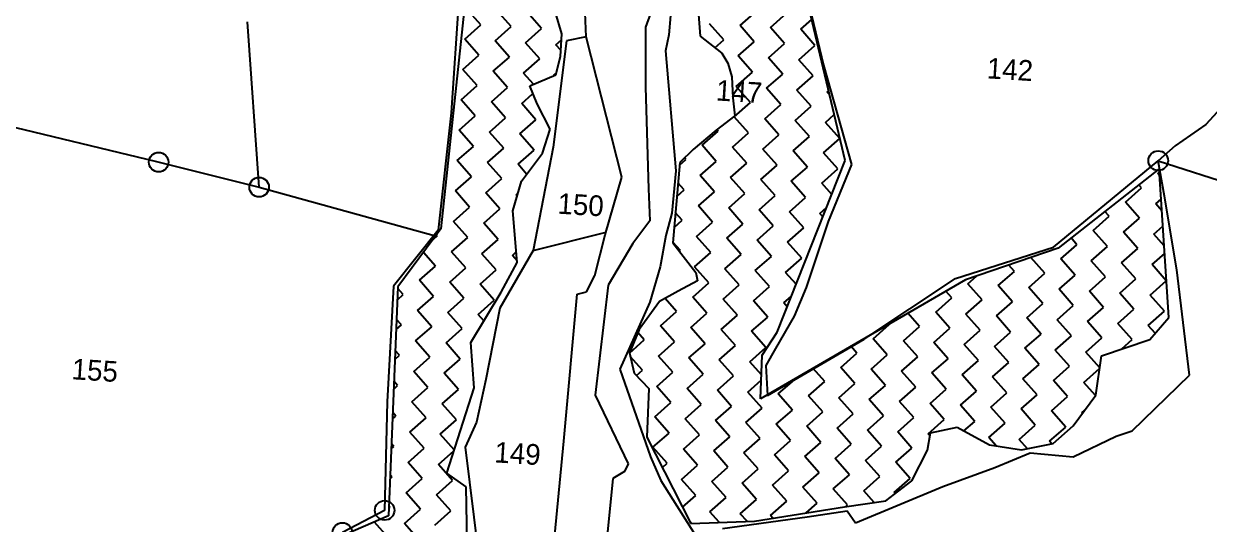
# Model space of a CAD drawing. Header units: metres. Extents: x 338806 to 344625, y 1770002 to 1774709.
# Drawn here: x 341974 to 343078, y 1771661 to 1772127 of the extents above; entities that cross this region are included whole.
import ezdxf

# ---------------------------------------------------------------- set-up
doc = ezdxf.new("R2010")
doc.units = ezdxf.units.M
doc.header["$MEASUREMENT"] = 0
for name, color, linetype in [('POLY_HATCH', 12, 'Continuous'), ('POLY_PARCEL', 6, 'Continuous'), ('POLY_WATER', 4, 'Continuous'), ('TEXT_PARCEL', 7, 'Continuous')]:
    doc.layers.add(name, color=color, linetype=linetype)
doc.styles.add('TEXT_MAP', font='', dxfattribs={"height": 1.8})
doc.styles.get('TEXT_MAP').set_extended_font_data('Kruti Dev 050')

msp = doc.modelspace()

# ---------------------------------------------------------------- linework, layer by layer
for centre in [(342099.7, 1771998.2), (343030.9, 1771999.6), (342193.3, 1771974.9), (342310.2, 1771674), (342270.9, 1771653.3)]:
    msp.add_circle(centre, 9.1)
at = {"layer": 'POLY_HATCH'}
for p, q in [((342739.3, 1771999.7), (342686, 1772225)), ((342385.4, 1772148.5), (342362.6, 1771936)), ((342475.3, 1772117.7), (342469.5, 1772137.7)), ((342601.9, 1772143.7), (342604.1, 1772115.4)), ((342474, 1772096.6), (342475.3, 1772117.7)), ((342604.1, 1772115.4), (342624.5, 1772099.6)), ((342469.8, 1772079.6), (342474, 1772096.6)), ((342624.5, 1772099.6), (342629.8, 1772090.5)), ((342629.8, 1772090.5), (342633.8, 1772077.6)), ((342445.6, 1772069.3), (342469.8, 1772079.6)), ((342452.4, 1772052.4), (342445.6, 1772069.3)), ((342633.8, 1772077.6), (342634.6, 1772058.1)), ((342634.6, 1772058.1), (342636.5, 1772041.5)), ((342464.3, 1772028.9), (342452.4, 1772052.4)), ((342636.5, 1772041.5), (342619.1, 1772028)), ((342457.4, 1772006.5), (342464.3, 1772028.9)), ((342619.1, 1772028), (342597.5, 1772009.9)), ((342437.7, 1771980.6), (342457.4, 1772006.5)), ((342597.5, 1772009.9), (342585.1, 1771998)), ((342585.1, 1771998), (342578.6, 1771923.1)), ((342675.9, 1771839.9), (342739.3, 1771999.7)), ((343031.8, 1771992.1), (342937.8, 1771918.2)), ((343040.8, 1771853.5), (343031.8, 1771992.1)), ((342429.7, 1771952.8), (342437.7, 1771980.6)), ((342433.8, 1771904.7), (342429.7, 1771952.8)), ((342362.6, 1771936), (342322.6, 1771882.1)), ((342578.6, 1771923.1), (342600.2, 1771895.5)), ((342937.8, 1771918.2), (342851.3, 1771888.6)), ((342418.7, 1771877.3), (342433.8, 1771904.7)), ((342600.2, 1771895.5), (342601.7, 1771887.6)), ((342322.6, 1771882.1), (342313.8, 1771668.8)), ((342601.7, 1771887.6), (342583.6, 1771878)), ((342851.3, 1771888.6), (342660.3, 1771777.7)), ((342390.6, 1771830.4), (342418.7, 1771877.3)), ((342566.4, 1771868.4), (342547.3, 1771842.4)), ((342583.6, 1771878), (342566.4, 1771868.4)), ((343023, 1771833.2), (343040.8, 1771853.5)), ((342547.3, 1771842.4), (342538.2, 1771820.6)), ((342661.9, 1771818.4), (342675.9, 1771839.9)), ((342393.5, 1771788), (342390.6, 1771830.4)), ((342978, 1771818), (343023, 1771833.2)), ((342538.2, 1771820.6), (342542.8, 1771801.8)), ((342660.3, 1771777.7), (342661.9, 1771818.4)), ((342972.8, 1771781.4), (342978, 1771818)), ((342542.8, 1771801.8), (342556.5, 1771787.4)), ((342368.2, 1771708.7), (342393.5, 1771788)), ((342556.5, 1771787.4), (342554.6, 1771742.2)), ((342951.6, 1771752.6), (342972.8, 1771781.4)), ((342818.9, 1771746.2), (342843.5, 1771751.5)), ((342843.5, 1771751.5), (342873.6, 1771735.1)), ((342933, 1771736.3), (342951.6, 1771752.6)), ((342554.6, 1771742.2), (342595.4, 1771661.9)), ((342815.9, 1771729.9), (342818.9, 1771746.2)), ((342903.5, 1771730.3), (342933, 1771736.3)), ((342801.5, 1771701.6), (342815.9, 1771729.9)), ((342873.6, 1771735.1), (342903.5, 1771730.3)), ((342386.2, 1771695.8), (342368.2, 1771708.7)), ((342387, 1771643.9), (342386.2, 1771695.8)), ((342777, 1771682.7), (342801.5, 1771701.6)), ((342738.7, 1771677.3), (342777, 1771682.7)), ((342654.9, 1771664), (342738.7, 1771677.3)), ((342313.8, 1771668.8), (342217.8, 1771627.4)), ((342595.4, 1771661.9), (342654.9, 1771664))]:
    msp.add_line(p, q, dxfattribs=at)
at = {"layer": 'POLY_HATCH', "linetype": 'Continuous'}
for p, q in [((342399.9, 1772126.1), (342386.6, 1772141.1)), ((342428.2, 1772124.4), (342414.9, 1772139.4)), ((342456.5, 1772122.6), (342443.2, 1772137.6)), ((342641.3, 1772125.4), (342656.3, 1772138.6)), ((342669.6, 1772123.6), (342684.6, 1772136.9)), ((342384.9, 1772112.8), (342399.9, 1772126.1)), ((342413.2, 1772111.1), (342428.2, 1772124.4)), ((342441.5, 1772109.3), (342456.5, 1772122.6)), ((342626.2, 1772112.1), (342613, 1772127.1)), ((342654.5, 1772110.3), (342641.3, 1772125.4)), ((342682.8, 1772108.6), (342669.6, 1772123.6)), ((342697.8, 1772121.9), (342708.2, 1772131)), ((342398.1, 1772097.8), (342384.9, 1772112.8)), ((342469.8, 1772107.6), (342475, 1772112.2)), ((342617.9, 1772104.7), (342626.2, 1772112.1)), ((342711.1, 1772106.8), (342697.8, 1772121.9)), ((342426.4, 1772096.1), (342413.2, 1772111.1)), ((342454.7, 1772094.3), (342441.5, 1772109.3)), ((342474.3, 1772102.4), (342469.8, 1772107.6)), ((342639.5, 1772097.1), (342654.5, 1772110.3)), ((342667.8, 1772095.3), (342682.8, 1772108.6)), ((342696.1, 1772093.6), (342711.1, 1772106.8)), ((342383.1, 1772084.5), (342398.1, 1772097.8)), ((342411.4, 1772082.8), (342426.4, 1772096.1)), ((342439.7, 1772081), (342454.7, 1772094.3)), ((342652.8, 1772082.1), (342639.5, 1772097.1)), ((342681.1, 1772080.3), (342667.8, 1772095.3)), ((342709.4, 1772078.6), (342696.1, 1772093.6)), ((342396.4, 1772069.5), (342383.1, 1772084.5)), ((342424.7, 1772067.8), (342411.4, 1772082.8)), ((342448.8, 1772070.7), (342439.7, 1772081)), ((342468, 1772079.3), (342470.2, 1772081.2)), ((342468.3, 1772079), (342468, 1772079.3)), ((342637.8, 1772068.8), (342652.8, 1772082.1)), ((342666.1, 1772067), (342681.1, 1772080.3)), ((342694.3, 1772065.3), (342709.4, 1772078.6)), ((342381.4, 1772056.2), (342396.4, 1772069.5)), ((342409.7, 1772054.5), (342424.7, 1772067.8)), ((342651, 1772053.8), (342637.8, 1772068.8)), ((342679.3, 1772052), (342666.1, 1772067)), ((342394.6, 1772041.2), (342381.4, 1772056.2)), ((342438, 1772052.7), (342447.8, 1772061.4)), ((342707.6, 1772050.3), (342694.3, 1772065.3)), ((342722.6, 1772063.5), (342723.9, 1772064.7)), ((342724.7, 1772061.1), (342722.6, 1772063.5)), ((342422.9, 1772039.5), (342409.7, 1772054.5)), ((342451.2, 1772037.7), (342438, 1772052.7)), ((342636, 1772040.5), (342651, 1772053.8)), ((342664.3, 1772038.7), (342679.3, 1772052)), ((342692.6, 1772037), (342707.6, 1772050.3)), ((342379.6, 1772028), (342394.6, 1772041.2)), ((342407.9, 1772026.2), (342422.9, 1772039.5)), ((342436.2, 1772024.5), (342451.2, 1772037.7)), ((342649.3, 1772025.5), (342636, 1772040.5)), ((342677.6, 1772023.7), (342664.3, 1772038.7)), ((342705.9, 1772022), (342692.6, 1772037)), ((342720.9, 1772035.2), (342729.1, 1772042.5)), ((342734.2, 1772020.2), (342720.9, 1772035.2)), ((342392.9, 1772012.9), (342379.6, 1772028)), ((342421.2, 1772011.2), (342407.9, 1772026.2)), ((342449.5, 1772009.4), (342436.2, 1772024.5)), ((342606, 1772013.9), (342621, 1772027.2)), ((342621, 1772027.2), (342619.8, 1772028.5)), ((342634.3, 1772012.2), (342649.3, 1772025.5)), ((342662.6, 1772010.4), (342677.6, 1772023.7)), ((342377.9, 1771999.7), (342392.9, 1772012.9)), ((342619.2, 1771998.9), (342606, 1772013.9)), ((342647.5, 1771997.2), (342634.3, 1772012.2)), ((342690.8, 1772008.7), (342705.9, 1772022)), ((342719.1, 1772006.9), (342734.2, 1772020.2)), ((342406.2, 1771997.9), (342421.2, 1772011.2)), ((342434.5, 1771996.2), (342449.5, 1772009.4)), ((342590.9, 1772000.7), (342589.6, 1772002.2)), ((342675.8, 1771995.4), (342662.6, 1772010.4)), ((342704.1, 1771993.7), (342690.8, 1772008.7)), ((342732.4, 1771991.9), (342719.1, 1772006.9)), ((342391.1, 1771984.6), (342377.9, 1771999.7)), ((342419.4, 1771982.9), (342406.2, 1771997.9)), ((342442.5, 1771987), (342434.5, 1771996.2)), ((342584.9, 1771995.3), (342590.9, 1772000.7)), ((342604.2, 1771985.7), (342619.2, 1771998.9)), ((342632.5, 1771983.9), (342647.5, 1771997.2)), ((342660.8, 1771982.2), (342675.8, 1771995.4)), ((342689.1, 1771980.4), (342704.1, 1771993.7)), ((342717.4, 1771978.7), (342732.4, 1771991.9)), ((342376.1, 1771971.4), (342391.1, 1771984.6)), ((342404.4, 1771969.6), (342419.4, 1771982.9)), ((342589.2, 1771972.4), (342583.4, 1771978.9)), ((342617.5, 1771970.6), (342604.2, 1771985.7)), ((342645.8, 1771968.9), (342632.5, 1771983.9)), ((342674.1, 1771967.1), (342660.8, 1771982.2)), ((342702.4, 1771965.4), (342689.1, 1771980.4)), ((342726.7, 1771968.1), (342717.4, 1771978.7)), ((343030.4, 1771987.7), (343032, 1771989.2)), ((343032.3, 1771985.5), (343030.4, 1771987.7)), ((342389.4, 1771956.3), (342376.1, 1771971.4)), ((342417.7, 1771954.6), (342404.4, 1771969.6)), ((342432.7, 1771967.9), (342434.4, 1771969.4)), ((342433.7, 1771966.8), (342432.7, 1771967.9)), ((342582.4, 1771966.3), (342589.2, 1771972.4)), ((342602.5, 1771957.4), (342617.5, 1771970.6)), ((342630.8, 1771955.6), (342645.8, 1771968.9)), ((343000.3, 1771961.1), (343015.3, 1771974.4)), ((343015.3, 1771974.4), (343012.9, 1771977.2)), ((342615.7, 1771942.3), (342602.5, 1771957.4)), ((342659, 1771953.9), (342674.1, 1771967.1)), ((342687.3, 1771952.1), (342702.4, 1771965.4)), ((343013.6, 1771946.1), (343000.3, 1771961.1)), ((343028.6, 1771959.4), (343033.7, 1771963.9)), ((343034.4, 1771952.9), (343028.6, 1771959.4)), ((342374.4, 1771943.1), (342389.4, 1771956.3)), ((342402.7, 1771941.3), (342417.7, 1771954.6)), ((342587.4, 1771944.1), (342581, 1771951.3)), ((342644, 1771940.6), (342630.8, 1771955.6)), ((342672.3, 1771938.8), (342659, 1771953.9)), ((342700.6, 1771937.1), (342687.3, 1771952.1)), ((342715.6, 1771950.4), (342721.9, 1771955.9)), ((342718.4, 1771947.2), (342715.6, 1771950.4)), ((342970.3, 1771934.6), (342985.3, 1771947.9)), ((342985.3, 1771947.9), (342981.3, 1771952.4)), ((342998.6, 1771932.9), (343013.6, 1771946.1)), ((342387.6, 1771928.1), (342374.4, 1771943.1)), ((342415.9, 1771926.3), (342402.7, 1771941.3)), ((342579.8, 1771937.4), (342587.4, 1771944.1)), ((342600.7, 1771929.1), (342615.7, 1771942.3)), ((342629, 1771927.3), (342644, 1771940.6)), ((342657.3, 1771925.6), (342672.3, 1771938.8)), ((342685.6, 1771923.8), (342700.6, 1771937.1)), ((342983.5, 1771919.6), (342970.3, 1771934.6)), ((343026.9, 1771931.1), (343035.3, 1771938.6)), ((342355.3, 1771926.2), (342359.4, 1771929.8)), ((342359.4, 1771929.8), (342358.6, 1771930.7)), ((342372.6, 1771914.8), (342387.6, 1771928.1)), ((342400.9, 1771913), (342415.9, 1771926.3)), ((342585.7, 1771915.8), (342578.6, 1771923.8)), ((342614, 1771914.1), (342600.7, 1771929.1)), ((342642.3, 1771912.3), (342629, 1771927.3)), ((342670.6, 1771910.5), (342657.3, 1771925.6)), ((342698.9, 1771908.8), (342685.6, 1771923.8)), ((342955.2, 1771921.3), (342949.7, 1771927.6)), ((343011.8, 1771917.8), (342998.6, 1771932.9)), ((343036.5, 1771920.2), (343026.9, 1771931.1)), ((342357.6, 1771901.5), (342346.4, 1771914.2)), ((342385.9, 1771899.8), (342372.6, 1771914.8)), ((342414.2, 1771898), (342400.9, 1771913)), ((342429.2, 1771911.3), (342432.9, 1771914.6)), ((342584.8, 1771915.1), (342585.7, 1771915.8)), ((342599, 1771900.8), (342614, 1771914.1)), ((342940.2, 1771908.1), (342955.2, 1771921.3)), ((342968.5, 1771906.3), (342983.5, 1771919.6)), ((342996.8, 1771904.6), (343011.8, 1771917.8)), ((343025.1, 1771902.8), (343036.9, 1771913.3)), ((342342.6, 1771888.2), (342357.6, 1771901.5)), ((342433.6, 1771906.3), (342429.2, 1771911.3)), ((342627.3, 1771899), (342642.3, 1771912.3)), ((342655.5, 1771897.3), (342670.6, 1771910.5)), ((342683.8, 1771895.5), (342698.9, 1771908.8)), ((342896.9, 1771896.5), (342891.7, 1771902.4)), ((342925.2, 1771894.8), (342912.3, 1771909.5)), ((342953.5, 1771893), (342940.2, 1771908.1)), ((342981.8, 1771891.3), (342968.5, 1771906.3)), ((343010.1, 1771889.5), (342996.8, 1771904.6)), ((343038.4, 1771887.8), (343025.1, 1771902.8)), ((342370.9, 1771886.5), (342385.9, 1771899.8)), ((342399.2, 1771884.7), (342414.2, 1771898)), ((342612.2, 1771885.8), (342599, 1771900.8)), ((342640.5, 1771884), (342627.3, 1771899)), ((342668.8, 1771882.3), (342655.5, 1771897.3)), ((342693.6, 1771884.5), (342683.8, 1771895.5)), ((342853.6, 1771885), (342861.6, 1771892.1)), ((342881.9, 1771883.3), (342896.9, 1771896.5)), ((342910.2, 1771881.5), (342925.2, 1771894.8)), ((342938.5, 1771879.8), (342953.5, 1771893)), ((342966.8, 1771878), (342981.8, 1771891.3)), ((342327.6, 1771875), (342322.5, 1771880.7)), ((342355.9, 1771873.2), (342342.6, 1771888.2)), ((342384.1, 1771871.5), (342370.9, 1771886.5)), ((342412.4, 1771869.7), (342399.2, 1771884.7)), ((342597.2, 1771872.5), (342612.2, 1771885.8)), ((342625.5, 1771870.7), (342640.5, 1771884)), ((342653.8, 1771869), (342668.8, 1771882.3)), ((342866.9, 1771870), (342853.6, 1771885)), ((342895.2, 1771868.3), (342881.9, 1771883.3)), ((342923.4, 1771866.5), (342910.2, 1771881.5)), ((342951.7, 1771864.7), (342938.5, 1771879.8)), ((342995.1, 1771876.3), (343010.1, 1771889.5)), ((343023.3, 1771874.5), (343038.4, 1771887.8)), ((342322.1, 1771870.1), (342327.6, 1771875)), ((342340.8, 1771860), (342355.9, 1771873.2)), ((342369.1, 1771858.2), (342384.1, 1771871.5)), ((342397.4, 1771856.4), (342412.4, 1771869.7)), ((342582.2, 1771859.2), (342571.5, 1771871.3)), ((342610.5, 1771857.5), (342597.2, 1771872.5)), ((342638.8, 1771855.7), (342625.5, 1771870.7)), ((342667.1, 1771854), (342653.8, 1771869)), ((342682.1, 1771867.2), (342689.2, 1771873.5)), ((342823.6, 1771858.5), (342838.6, 1771871.8)), ((342838.6, 1771871.8), (342833.1, 1771878)), ((342851.8, 1771856.7), (342866.9, 1771870)), ((342880.1, 1771855), (342895.2, 1771868.3)), ((342980, 1771863), (342966.8, 1771878)), ((343008.3, 1771861.2), (342995.1, 1771876.3)), ((343036.6, 1771859.5), (343023.3, 1771874.5)), ((342354.1, 1771844.9), (342340.8, 1771860)), ((342382.4, 1771843.2), (342369.1, 1771858.2)), ((342567.2, 1771845.9), (342582.2, 1771859.2)), ((342595.5, 1771844.2), (342610.5, 1771857.5)), ((342685.3, 1771863.6), (342682.1, 1771867.2)), ((342808.5, 1771845.2), (342797.7, 1771857.5)), ((342836.8, 1771843.5), (342823.6, 1771858.5)), ((342908.4, 1771853.2), (342923.4, 1771866.5)), ((342936.7, 1771851.5), (342951.7, 1771864.7)), ((342965, 1771849.7), (342980, 1771863)), ((342993.3, 1771848), (343008.3, 1771861.2)), ((343021.6, 1771846.2), (343036.6, 1771859.5)), ((342320.9, 1771842.4), (342325.8, 1771846.7)), ((342325.8, 1771846.7), (342321.3, 1771851.8)), ((342402.7, 1771850.5), (342397.4, 1771856.4)), ((342623.8, 1771842.4), (342638.8, 1771855.7)), ((342652, 1771840.7), (342667.1, 1771854)), ((342765.2, 1771833.7), (342780.2, 1771847)), ((342780.2, 1771847), (342780, 1771847.2)), ((342865.1, 1771841.7), (342851.8, 1771856.7)), ((342893.4, 1771840), (342880.1, 1771855)), ((342921.7, 1771838.2), (342908.4, 1771853.2)), ((342950, 1771836.5), (342936.7, 1771851.5)), ((342978.3, 1771834.7), (342965, 1771849.7)), ((343006.6, 1771833), (342993.3, 1771848)), ((343028, 1771839), (343021.6, 1771846.2)), ((342339.1, 1771831.7), (342354.1, 1771844.9)), ((342367.4, 1771829.9), (342382.4, 1771843.2)), ((342552.1, 1771832.7), (342546.1, 1771839.5)), ((342580.4, 1771830.9), (342567.2, 1771845.9)), ((342608.7, 1771829.2), (342595.5, 1771844.2)), ((342637, 1771827.4), (342623.8, 1771842.4)), ((342665.3, 1771825.7), (342652, 1771840.7)), ((342793.5, 1771831.9), (342808.5, 1771845.2)), ((342821.8, 1771830.2), (342836.8, 1771843.5)), ((342850.1, 1771828.4), (342865.1, 1771841.7)), ((342878.4, 1771826.7), (342893.4, 1771840)), ((342906.7, 1771824.9), (342921.7, 1771838.2)), ((342935, 1771823.2), (342950, 1771836.5)), ((342352.3, 1771816.6), (342339.1, 1771831.7)), ((342380.6, 1771814.9), (342367.4, 1771829.9)), ((342538.2, 1771820.4), (342552.1, 1771832.7)), ((342565.4, 1771817.7), (342580.4, 1771830.9)), ((342593.7, 1771815.9), (342608.7, 1771829.2)), ((342622, 1771814.2), (342637, 1771827.4)), ((342650.3, 1771812.4), (342665.3, 1771825.7)), ((342750.2, 1771820.4), (342744.7, 1771826.7)), ((342778.5, 1771818.7), (342765.2, 1771833.7)), ((342806.8, 1771816.9), (342793.5, 1771831.9)), ((342835.1, 1771815.2), (342821.8, 1771830.2)), ((342863.4, 1771813.4), (342850.1, 1771828.4)), ((342891.7, 1771811.7), (342878.4, 1771826.7)), ((342919.9, 1771809.9), (342906.7, 1771824.9)), ((342963.3, 1771821.4), (342978.3, 1771834.7)), ((342996.9, 1771824.4), (343006.6, 1771833)), ((342319.8, 1771814.6), (342324.1, 1771818.4)), ((342324.1, 1771818.4), (342320.1, 1771822.8)), ((342337.3, 1771803.4), (342352.3, 1771816.6)), ((342365.6, 1771801.6), (342380.6, 1771814.9)), ((342550.4, 1771804.4), (342539, 1771817.3)), ((342578.7, 1771802.6), (342565.4, 1771817.7)), ((342607, 1771800.9), (342593.7, 1771815.9)), ((342635.3, 1771799.1), (342622, 1771814.2)), ((342735.2, 1771807.1), (342750.2, 1771820.4)), ((342763.5, 1771805.4), (342778.5, 1771818.7)), ((342791.8, 1771803.6), (342806.8, 1771816.9)), ((342820, 1771801.9), (342835.1, 1771815.2)), ((342848.3, 1771800.1), (342863.4, 1771813.4)), ((342948.2, 1771808.2), (342935, 1771823.2)), ((342976.4, 1771806.6), (342963.3, 1771821.4)), ((342350.6, 1771788.3), (342337.3, 1771803.4)), ((342545, 1771799.6), (342550.4, 1771804.4)), ((342563.7, 1771789.4), (342578.7, 1771802.6)), ((342661.2, 1771800.1), (342650.3, 1771812.4)), ((342720.2, 1771793.9), (342709.3, 1771806.1)), ((342748.4, 1771792.1), (342735.2, 1771807.1)), ((342776.7, 1771790.4), (342763.5, 1771805.4)), ((342805, 1771788.6), (342791.8, 1771803.6)), ((342833.3, 1771786.9), (342820, 1771801.9)), ((342876.6, 1771798.4), (342891.7, 1771811.7)), ((342904.9, 1771796.6), (342919.9, 1771809.9)), ((342933.2, 1771794.9), (342948.2, 1771808.2)), ((342961.5, 1771793.1), (342976.3, 1771806.2)), ((342322.3, 1771790.1), (342319, 1771793.9)), ((342378.9, 1771786.6), (342365.6, 1771801.6)), ((342592, 1771787.6), (342607, 1771800.9)), ((342620.3, 1771785.9), (342635.3, 1771799.1)), ((342648.5, 1771784.1), (342661, 1771795.1)), ((342676.8, 1771782.4), (342691.9, 1771795.6)), ((342691.9, 1771795.6), (342691.6, 1771795.9)), ((342705.1, 1771780.6), (342720.2, 1771793.9)), ((342733.4, 1771778.9), (342748.4, 1771792.1)), ((342861.6, 1771785.1), (342848.3, 1771800.1)), ((342889.9, 1771783.4), (342876.6, 1771798.4)), ((342918.2, 1771781.6), (342904.9, 1771796.6)), ((342946.5, 1771779.9), (342933.2, 1771794.9)), ((342972.4, 1771780.8), (342961.5, 1771793.1)), ((342318.7, 1771786.9), (342322.3, 1771790.1)), ((342335.6, 1771775.1), (342350.6, 1771788.3)), ((342363.9, 1771773.3), (342378.9, 1771786.6)), ((342576.9, 1771774.3), (342563.7, 1771789.4)), ((342605.2, 1771772.6), (342592, 1771787.6)), ((342633.5, 1771770.8), (342620.3, 1771785.9)), ((342661.8, 1771769.1), (342648.5, 1771784.1)), ((342690.1, 1771767.3), (342676.8, 1771782.4)), ((342718.4, 1771765.6), (342705.1, 1771780.6)), ((342761.7, 1771777.1), (342776.7, 1771790.4)), ((342790, 1771775.4), (342805, 1771788.6)), ((342818.3, 1771773.6), (342833.3, 1771786.9)), ((342846.6, 1771771.9), (342861.6, 1771785.1)), ((342874.9, 1771770.1), (342889.9, 1771783.4)), ((342903.2, 1771768.4), (342918.2, 1771781.6)), ((342931.5, 1771766.6), (342946.5, 1771779.9)), ((342348.8, 1771760.1), (342335.6, 1771775.1)), ((342377.1, 1771758.3), (342363.9, 1771773.3)), ((342561.9, 1771761.1), (342576.9, 1771774.3)), ((342590.2, 1771759.3), (342605.2, 1771772.6)), ((342618.5, 1771757.6), (342633.5, 1771770.8)), ((342646.8, 1771755.8), (342661.8, 1771769.1)), ((342746.7, 1771763.8), (342733.4, 1771778.9)), ((342775, 1771762.1), (342761.7, 1771777.1)), ((342803.3, 1771760.3), (342790, 1771775.4)), ((342831.6, 1771758.6), (342818.3, 1771773.6)), ((342859.9, 1771756.8), (342846.6, 1771771.9)), ((342888.2, 1771755.1), (342874.9, 1771770.1)), ((342317.5, 1771759.1), (342320.6, 1771761.8)), ((342320.6, 1771761.8), (342317.8, 1771765)), ((342333.8, 1771746.8), (342348.8, 1771760.1)), ((342362.1, 1771745), (342377.1, 1771758.3)), ((342575.2, 1771746), (342561.9, 1771761.1)), ((342603.5, 1771744.3), (342590.2, 1771759.3)), ((342675.1, 1771754.1), (342690.1, 1771767.3)), ((342703.4, 1771752.3), (342718.4, 1771765.6)), ((342731.7, 1771750.6), (342746.7, 1771763.8)), ((342760, 1771748.8), (342775, 1771762.1)), ((342788.3, 1771747.1), (342803.3, 1771760.3)), ((342816.5, 1771745.3), (342831.6, 1771758.6)), ((342916.4, 1771753.3), (342903.2, 1771768.4)), ((342944.7, 1771751.6), (342931.5, 1771766.6)), ((342959.8, 1771764.8), (342962.1, 1771767)), ((342960.2, 1771764.3), (342959.8, 1771764.8)), ((342347.1, 1771731.8), (342333.8, 1771746.8)), ((342631.8, 1771742.5), (342618.5, 1771757.6)), ((342660.1, 1771740.8), (342646.8, 1771755.8)), ((342688.4, 1771739), (342675.1, 1771754.1)), ((342716.6, 1771737.3), (342703.4, 1771752.3)), ((342744.9, 1771735.5), (342731.7, 1771750.6)), ((342773.2, 1771733.8), (342760, 1771748.8)), ((342801.5, 1771732), (342788.3, 1771747.1)), ((342849.9, 1771748), (342859.9, 1771756.8)), ((342873.1, 1771741.8), (342888.2, 1771755.1)), ((342901.4, 1771740.1), (342916.4, 1771753.3)), ((342929.7, 1771738.3), (342944.7, 1771751.6)), ((342318.8, 1771733.5), (342316.6, 1771736)), ((342375.1, 1771730.3), (342362.1, 1771745)), ((342560.2, 1771732.8), (342575.2, 1771746)), ((342588.5, 1771731), (342603.5, 1771744.3)), ((342616.8, 1771729.3), (342631.8, 1771742.5)), ((342645, 1771727.5), (342660.1, 1771740.8)), ((342673.3, 1771725.8), (342688.4, 1771739)), ((342701.6, 1771724), (342716.6, 1771737.3)), ((342818.3, 1771743.3), (342816.5, 1771745.3)), ((342880, 1771734.1), (342873.1, 1771741.8)), ((342909, 1771731.4), (342901.4, 1771740.1)), ((342931.8, 1771736), (342929.7, 1771738.3)), ((342316.4, 1771731.4), (342318.8, 1771733.5)), ((342332.1, 1771718.5), (342347.1, 1771731.8)), ((342360.4, 1771716.7), (342374.8, 1771729.5)), ((342573.4, 1771717.8), (342560.2, 1771732.8)), ((342601.7, 1771716), (342588.5, 1771731)), ((342630, 1771714.3), (342616.8, 1771729.3)), ((342658.3, 1771712.5), (342645, 1771727.5)), ((342686.6, 1771710.8), (342673.3, 1771725.8)), ((342729.9, 1771722.3), (342744.9, 1771735.5)), ((342758.2, 1771720.5), (342773.2, 1771733.8)), ((342786.5, 1771718.8), (342801.5, 1771732)), ((342345.3, 1771703.5), (342332.1, 1771718.5)), ((342373.6, 1771701.7), (342360.4, 1771716.7)), ((342569, 1771713.8), (342573.4, 1771717.8)), ((342586.7, 1771702.7), (342601.7, 1771716)), ((342615, 1771701), (342630, 1771714.3)), ((342714.9, 1771709), (342701.6, 1771724)), ((342743.2, 1771707.2), (342729.9, 1771722.3)), ((342771.5, 1771705.5), (342758.2, 1771720.5)), ((342799.8, 1771703.7), (342786.5, 1771718.8)), ((342315.3, 1771703.6), (342317.1, 1771705.2)), ((342317.1, 1771705.2), (342315.4, 1771707.1)), ((342330.3, 1771690.2), (342345.3, 1771703.5)), ((342600, 1771687.7), (342586.7, 1771702.7)), ((342643.3, 1771699.2), (342658.3, 1771712.5)), ((342671.6, 1771697.5), (342686.6, 1771710.8)), ((342699.9, 1771695.7), (342714.9, 1771709)), ((342728.2, 1771694), (342743.2, 1771707.2)), ((342756.5, 1771692.2), (342771.5, 1771705.5)), ((342784.8, 1771690.5), (342799.8, 1771703.7)), ((342358.6, 1771688.4), (342373.6, 1771701.7)), ((342628.3, 1771686), (342615, 1771701)), ((342656.6, 1771684.2), (342643.3, 1771699.2)), ((342684.9, 1771682.5), (342671.6, 1771697.5)), ((342713.1, 1771680.7), (342699.9, 1771695.7)), ((342741.4, 1771679), (342728.2, 1771694)), ((342766.2, 1771681.2), (342756.5, 1771692.2)), ((342343.6, 1771675.2), (342330.3, 1771690.2)), ((342371.9, 1771673.4), (342358.6, 1771688.4)), ((342587.8, 1771676.9), (342600, 1771687.7)), ((342613.2, 1771672.7), (342628.3, 1771686)), ((342641.5, 1771670.9), (342656.6, 1771684.2)), ((342669.8, 1771669.2), (342684.9, 1771682.5)), ((342702.9, 1771671.7), (342713.1, 1771680.7)), ((342785.7, 1771689.4), (342784.8, 1771690.5)), ((342314.1, 1771675.9), (342315.3, 1771676.9)), ((342315.3, 1771676.9), (342314.2, 1771678.2)), ((342328.6, 1771661.9), (342343.6, 1771675.2)), ((342356.9, 1771660.2), (342371.9, 1771673.4)), ((342621.9, 1771662.9), (342613.2, 1771672.7)), ((342647.9, 1771663.8), (342641.5, 1771670.9)), ((342739.8, 1771677.5), (342741.4, 1771679)), ((342313.6, 1771648.6), (342300.7, 1771663.1)), ((342341.8, 1771646.9), (342328.6, 1771661.9)), ((342596, 1771661.9), (342594.5, 1771663.6)), ((342672, 1771666.8), (342669.8, 1771669.2))]:
    msp.add_line(p, q, dxfattribs=at)
at = {"layer": 'POLY_PARCEL'}
for p, q in [((342579.6, 1772169.3), (342575.1, 1772116.9)), ((342379.5, 1772150.6), (342372.1, 1772044)), ((342706.1, 1772142.9), (342719.1, 1772088.5)), ((342193.3, 1771974.9), (342182.6, 1772128.9)), ((342479.7, 1772111.1), (342467.1, 1772012.1)), ((342498, 1772114.8), (342479.7, 1772111.1)), ((342575.1, 1772116.9), (342571.8, 1772101.8)), ((342571.8, 1772101.8), (342581.4, 1771990)), ((342719.1, 1772088.5), (342745.2, 1771995.9)), ((343096.4, 1772056.1), (343075.1, 1772033.3)), ((341904.7, 1772045.5), (342097.6, 1771998.7)), ((342372.1, 1772044), (342360.2, 1771934.8)), ((343075.1, 1772033.3), (343046.7, 1772013.3)), ((342467.1, 1772012.1), (342448.7, 1771915.8)), ((343046.7, 1772013.3), (343030.9, 1771999.6)), ((342097.6, 1771998.7), (342193.3, 1771974.9)), ((342581.4, 1771990), (342577.7, 1771950.7)), ((342745.2, 1771995.9), (342723.5, 1771942.9)), ((342933.3, 1771919), (343030.9, 1771999.6)), ((342193.3, 1771974.9), (342356.3, 1771929.9)), ((342577.7, 1771950.7), (342572.3, 1771929.8)), ((342360.2, 1771934.8), (342318.6, 1771882.6)), ((342723.5, 1771942.9), (342702.8, 1771881.5)), ((342448.7, 1771915.8), (342516.6, 1771933.1)), ((342572.3, 1771929.8), (342567, 1771900.8)), ((342448.7, 1771915.8), (342417.6, 1771862.4)), ((342842, 1771889.8), (342933.3, 1771919)), ((342567, 1771900.8), (342557.3, 1771867.7)), ((342318.6, 1771882.6), (342312.7, 1771775.1)), ((342702.8, 1771881.5), (342691.7, 1771854.9)), ((342756.9, 1771833.3), (342842, 1771889.8)), ((342417.6, 1771862.4), (342404.6, 1771795.7)), ((342557.3, 1771867.7), (342529.3, 1771805.4)), ((342691.7, 1771854.9), (342674.3, 1771824.6)), ((342674.3, 1771824.6), (342665.4, 1771808.8)), ((342666.8, 1771780.8), (342756.9, 1771833.3)), ((342529.3, 1771805.4), (342557.8, 1771723.7)), ((342665.4, 1771808.8), (342666.8, 1771780.8)), ((342404.6, 1771795.7), (342395.7, 1771756.2)), ((342312.7, 1771775.1), (342310.2, 1771674)), ((342395.7, 1771756.2), (342385.4, 1771732.7)), ((342385.4, 1771732.7), (342399.2, 1771621.4)), ((342557.8, 1771723.7), (342567.6, 1771701.7)), ((342567.6, 1771701.7), (342599.4, 1771651.3)), ((342310.2, 1771674), (342270.9, 1771653.3))]:
    msp.add_line(p, q, dxfattribs=at)
at = {"layer": 'POLY_WATER'}
for p, q in [((342571.9, 1772175.4), (342553.3, 1772123.9)), ((342498, 1772114.8), (342496.5, 1772152.4)), ((342553.3, 1772123.9), (342553.2, 1772068.1)), ((342531.2, 1771984.1), (342498, 1772114.8)), ((342553.2, 1772068.1), (342556.1, 1771973.5)), ((343036.7, 1771966.5), (343030.9, 1771999.6)), ((343030.9, 1771999.6), (343137.5, 1771965.1)), ((342515.8, 1771930.5), (342531.2, 1771984.1)), ((342556.1, 1771973.5), (342557.3, 1771943.7)), ((343048.2, 1771897.8), (343036.7, 1771966.5)), ((342557.3, 1771943.7), (342541.5, 1771922.5)), ((342506.1, 1771892.7), (342515.8, 1771930.5)), ((342541.5, 1771922.5), (342518.4, 1771883.8)), ((342498.4, 1771877.4), (342506.1, 1771892.7)), ((343060.1, 1771800), (343048.2, 1771897.8)), ((342518.4, 1771883.8), (342506.3, 1771781.4)), ((342477.1, 1771738.5), (342489.5, 1771875.3)), ((342489.5, 1771875.3), (342498.4, 1771877.4)), ((343006.7, 1771748.1), (343060.1, 1771800)), ((342506.3, 1771781.4), (342537.1, 1771717.4)), ((342991.6, 1771743.2), (343006.7, 1771748.1)), ((342465.1, 1771611.3), (342477.1, 1771738.5)), ((342951.8, 1771723.8), (342991.6, 1771743.2)), ((342878.6, 1771714), (342911.5, 1771727.4)), ((342911.5, 1771727.4), (342951.8, 1771723.8)), ((342537.1, 1771717.4), (342533.6, 1771710.2)), ((342830.1, 1771696.2), (342878.6, 1771714)), ((342522.7, 1771703.5), (342512.8, 1771603.3)), ((342533.6, 1771710.2), (342522.7, 1771703.5)), ((342749, 1771662.5), (342830.1, 1771696.2)), ((342703.7, 1771668.1), (342741.2, 1771673.5)), ((342741.2, 1771673.5), (342749, 1771662.5)), ((342624.9, 1771657), (342703.7, 1771668.1))]:
    msp.add_line(p, q, dxfattribs=at)

# ---------------------------------------------------------------- texts
at = {"layer": 'TEXT_PARCEL', "style": 'TEXT_MAP'}
for s, p in [('142', (342870.8, 1772076.3)), ('147', (342618.5, 1772055.7)), ('150', (342470.9, 1771950.3)), ('155', (342018.3, 1771796.1)), ('149', (342412.1, 1771718.7))]:
    msp.add_text(s, height=19.24, rotation=356.459, dxfattribs=at).set_placement(p)

doc.saveas('drawing.dxf')
